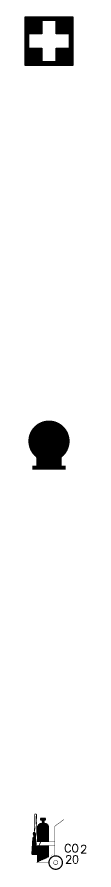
# Model space of a CAD drawing. Header units: millimetres. Extents: x -3 to 2253, y -3 to 1300.
# Drawn here: x 1699 to 1714.3, y -2.2 to 211 of the extents above; entities that cross this region are included whole.
import ezdxf

# ---------------------------------------------------------------- set-up
doc = ezdxf.new("R2010")
doc.units = ezdxf.units.MM
for name, color, linetype in [('GROEN', 3, 'Continuous'), ('ROOD', 1, 'Continuous'), ('TXT', 7, 'Continuous'), ('VEILIG', 7, 'Continuous')]:
    doc.layers.add(name, color=color, linetype=linetype)
doc.styles.add('ROMAND', font='romand')

# ---------------------------------------------------------------- blocks, each defined once
blk = doc.blocks.new('*X66')
at = {"color": 0}
for p, q in [((111.11, 48.88), (112.37, 48.88)), ((111.11, 48.81), (112.37, 48.81)), ((111.11, 48.75), (112.37, 48.75)), ((111.11, 48.69), (112.37, 48.69)), ((111.11, 48.62), (112.37, 48.62)), ((111.18, 48.56), (112.29, 48.56)), ((111.43, 48.5), (112.04, 48.5)), ((111.53, 48.44), (111.95, 48.44)), ((111.53, 48.38), (111.95, 48.38)), ((111.53, 48.31), (111.95, 48.31)), ((111.53, 48.25), (111.95, 48.25)), ((111.53, 48.19), (111.95, 48.19))]:
    blk.add_line(p, q, dxfattribs=at)
blk = doc.blocks.new('*X65')
at = {"color": 0}
for p, q in [((90.57, 46.88), (92.93, 46.88)), ((90.67, 47), (92.83, 47)), ((90.8, 47.12), (92.7, 47.12)), ((91.02, 47.25), (92.48, 47.25)), ((91.44, 47.38), (92.06, 47.38)), ((90.35, 46.38), (93.13, 46.38)), ((90.35, 46.25), (93.15, 46.25)), ((90.35, 46.12), (93.15, 46.12)), ((90.35, 46), (93.15, 46)), ((90.35, 45.88), (93.15, 45.88)), ((90.35, 45.75), (93.15, 45.75)), ((90.35, 45.62), (93.15, 45.62)), ((90.35, 45.5), (93.15, 45.5)), ((90.35, 45.38), (93.15, 45.38)), ((90.35, 45.25), (93.15, 45.25)), ((90.35, 45.12), (93.15, 45.12)), ((90.35, 45), (93.15, 45)), ((90.35, 44.88), (93.15, 44.88)), ((90.37, 46.5), (93.1, 46.5)), ((90.43, 46.62), (93.06, 46.62)), ((90.5, 46.75), (93, 46.75)), ((90.35, 44.75), (93.15, 44.75)), ((90.35, 44.62), (93.15, 44.62)), ((90.35, 44.5), (93.15, 44.5)), ((90.35, 44.38), (93.15, 44.38)), ((90.35, 44.25), (93.15, 44.25)), ((90.35, 44.12), (93.15, 44.12)), ((90.35, 44), (93.15, 44)), ((90.35, 43.88), (93.15, 43.88)), ((90.35, 43.75), (93.15, 43.75)), ((90.35, 43.62), (93.15, 43.62)), ((90.35, 43.5), (93.15, 43.5)), ((90.35, 43.38), (93.15, 43.38)), ((90.35, 43.25), (93.15, 43.25)), ((90.35, 43.12), (93.15, 43.12)), ((90.35, 43), (93.15, 43))]:
    blk.add_line(p, q, dxfattribs=at)
blk = doc.blocks.new('*X64')
at = {"color": 0}
for p, q in [((90.35, 41.875), (93.15, 41.875)), ((90.35, 41.75), (93.15, 41.75)), ((90.35, 41.625), (93.15, 41.625)), ((90.35, 41.5), (93.15, 41.5)), ((90.35, 41.375), (93.15, 41.375)), ((90.35, 41.25), (93.15, 41.25)), ((90.35, 41.125), (93.15, 41.125)), ((90.35, 41), (93.15, 41)), ((90.35, 40.875), (93.15, 40.875)), ((90.35, 40.75), (93.15, 40.75)), ((90.35, 40.625), (93.15, 40.625)), ((90.35, 40.5), (93.15, 40.5)), ((90.35, 40.375), (93.15, 40.375)), ((90.35, 40.25), (93.15, 40.25)), ((90.35, 40.125), (93.15, 40.125)), ((90.35, 40), (93.15, 40)), ((90.35, 39.875), (93.15, 39.875)), ((90.35, 39.75), (93.15, 39.75)), ((90.35, 39.625), (93.15, 39.625)), ((90.35, 39.5), (93.15, 39.5)), ((90.35, 39.375), (93.15, 39.375)), ((90.35, 39.25), (92.9, 39.25)), ((90.35, 39.125), (92.625, 39.125)), ((90.35, 39), (92.35, 39)), ((90.35, 38.875), (92.075, 38.875)), ((90.35, 38.75), (91.8, 38.75)), ((90.35, 38.625), (91.525, 38.625)), ((90.35, 38.5), (91.25, 38.5)), ((90.35, 38.375), (90.975, 38.375)), ((90.35, 38.25), (90.7, 38.25)), ((90.35, 38.125), (90.425, 38.125))]:
    blk.add_line(p, q, dxfattribs=at)
blk = doc.blocks.new('*X63')
at = {"color": 0}
for p, q in [((90.75, 42.81), (91.05, 42.81)), ((90.75, 42.75), (91.05, 42.75)), ((90.76, 42.88), (91.04, 42.88)), ((90.78, 42.94), (91.02, 42.94)), ((90.8, 43), (91, 43)), ((90.83, 43.06), (90.97, 43.06)), ((90.89, 43.12), (90.91, 43.12)), ((90.58, 40.75), (91.24, 40.75)), ((90.59, 40.88), (91.23, 40.88)), ((90.59, 40.81), (91.24, 40.81)), ((90.6, 41.06), (91.22, 41.06)), ((90.6, 41), (91.22, 41)), ((90.6, 40.94), (91.23, 40.94)), ((90.61, 41.19), (91.21, 41.19)), ((90.61, 41.12), (91.21, 41.12)), ((90.62, 41.38), (91.19, 41.38)), ((90.62, 41.31), (91.19, 41.31)), ((90.62, 41.25), (91.2, 41.25)), ((90.63, 41.56), (91.17, 41.56)), ((90.63, 41.5), (91.18, 41.5)), ((90.63, 41.44), (91.18, 41.44)), ((90.64, 41.69), (91.16, 41.69)), ((90.64, 41.62), (91.17, 41.62)), ((90.65, 41.81), (91.15, 41.81)), ((90.65, 41.75), (91.16, 41.75)), ((90.66, 41.88), (91.14, 41.88)), ((90.7, 41.94), (91.1, 41.94)), ((90.75, 42.69), (91.05, 42.69)), ((90.76, 42.62), (91.04, 42.62)), ((90.78, 42.56), (91.02, 42.56)), ((90.81, 42.44), (90.99, 42.44)), ((90.82, 42.38), (90.98, 42.38)), ((90.83, 42.31), (90.97, 42.31)), ((90.84, 42.25), (90.96, 42.25)), ((90.84, 42.19), (90.96, 42.19)), ((90.85, 42.12), (90.95, 42.12)), ((90.85, 42.06), (90.95, 42.06)), ((90.45, 38.69), (91.43, 38.69)), ((90.46, 38.81), (91.42, 38.81)), ((90.46, 38.75), (91.42, 38.75)), ((90.47, 39), (91.4, 39)), ((90.47, 38.94), (91.4, 38.94)), ((90.47, 38.88), (91.41, 38.88)), ((90.48, 39.12), (91.39, 39.12)), ((90.48, 39.06), (91.39, 39.06)), ((90.49, 39.31), (91.37, 39.31)), ((90.49, 39.25), (91.38, 39.25)), ((90.49, 39.19), (91.38, 39.19)), ((90.5, 39.5), (91.35, 39.5)), ((90.5, 39.44), (91.36, 39.44)), ((90.5, 39.38), (91.37, 39.38)), ((90.51, 39.62), (91.34, 39.62)), ((90.51, 39.56), (91.35, 39.56)), ((90.52, 39.81), (91.33, 39.81)), ((90.52, 39.75), (91.33, 39.75)), ((90.52, 39.69), (91.34, 39.69)), ((90.53, 39.94), (91.32, 39.94)), ((90.53, 39.88), (91.32, 39.88)), ((90.54, 40.12), (91.3, 40.12)), ((90.54, 40.06), (91.3, 40.06)), ((90.54, 40), (91.31, 40)), ((90.55, 40.25), (91.29, 40.25)), ((90.55, 40.19), (91.29, 40.19)), ((90.56, 40.44), (91.27, 40.44)), ((90.56, 40.38), (91.28, 40.38)), ((90.56, 40.31), (91.28, 40.31)), ((90.57, 40.56), (91.26, 40.56)), ((90.57, 40.5), (91.27, 40.5)), ((90.58, 40.69), (91.25, 40.69)), ((90.58, 40.62), (91.26, 40.62)), ((90.41, 38.06), (91.48, 38.06)), ((90.41, 38), (91.49, 38)), ((90.41, 37.94), (91.49, 37.94)), ((90.42, 38.19), (91.47, 38.19)), ((90.42, 38.12), (91.48, 38.12)), ((90.43, 38.38), (91.45, 38.38)), ((90.43, 38.31), (91.46, 38.31)), ((90.43, 38.25), (91.47, 38.25)), ((90.43, 37.88), (91.47, 37.88)), ((90.44, 38.5), (91.44, 38.5)), ((90.44, 38.44), (91.45, 38.44)), ((90.45, 38.62), (91.43, 38.62)), ((90.45, 38.56), (91.44, 38.56))]:
    blk.add_line(p, q, dxfattribs=at)
blk = doc.blocks.new('0205')
at = {"layer": 'VEILIG'}
for p, q in [((-1.26, 4.61), (-1.68, 4.61)), ((-1.26, 4.92), (-1.26, 4.61))]:
    blk.add_line(p, q, dxfattribs=at)
for points, const_width in [([(-3.67, 2.1, 0.03122), (-3.56, 6.6, -0.812792), (-3.14, 6.7, -0.08646), (-3.14, 5.97, -0.086403), (-3.14, 4.4, 0.043175), (-3.14, 2.3, -0.043714), (-3.4, 0.81, 0.215027)], 0.21), ([(-1.47, 4.61), (-1.47, 3.25, -0.150136), (-3.14, -2.2, 0.232394)], 0.21), ([(0, 3.34, 0.098815), (-0.1, 3.82, 0.091066), (-0.43, 4.29, 0.084661), (-0.89, 4.52, 0.073854), (-1.47, 4.61, 0.073854), (-2.05, 4.52, 0.084661), (-2.5, 4.29, 0.091066), (-2.83, 3.82, 0.171526), (-2.93, 3.53), (-2.93, 0)], 0.021), ([(1.15, -5.34, 1), (2.2, -5.34, 1), (1.15, -5.34, 1)], 0.105)]:
    blk.add_lwpolyline(points, format="xyb", dxfattribs=dict(at, const_width=const_width))
blk.add_lwpolyline([(-0.84, 5.34), (-0.84, 5.66), (-2.1, 5.66), (-2.1, 5.34), (-1.68, 5.24), (-1.68, 4.92), (-1.26, 4.92), (-1.26, 5.24)], close=True, dxfattribs=at)
for points, const_width in [([(-1.68, 4.92), (-1.68, 4.61)], 0.021), ([(1.47, -3.67), (1.47, 3.77), (3.77, 5.45)], 0.105), ([(0, 0), (0, 3.32)], 0.021), ([(1.47, -1.05), (-3.14, -1.05), (-3.14, 0), (1.47, 0)], 0.0419), ([(0, -1.05), (0, -3.81), (-2.93, -5.14), (-2.93, -1.05)], 0.0419), ([(1.47, -3.68), (1.47, -3.14), (-3.14, -5.24), (0, -5.24)], 0.021)]:
    blk.add_lwpolyline(points, dxfattribs=dict(at, const_width=const_width))
blk.add_lwpolyline([(-3.61, 2.2, -0.078461), (-3.56, 2.1, -0.216637), (-3.56, 1.57, 0.058232), (-3.61, 1.05, -0.385314), (-3.41, 0.86), (-3.05, -3.21, -0.443716), (-3.13, -3.3), (-4.1, -3.3, -0.428923), (-4.18, -3.21), (-3.93, 0.85, -0.399656), (-3.72, 1.05, 0.058232), (-3.77, 1.57, -0.216637), (-3.77, 2.1, -0.078461), (-3.72, 2.2, -0.514618)], format="xyb", close=True, dxfattribs=at)
at = {"layer": 'VEILIG', "const_width": 0.314}
blk.add_lwpolyline([(0, -5.34, 1), (3.35, -5.34, 1)], format="xyb", close=True, dxfattribs=at)
at = {"layer": 'ROOD', "xscale": 1.047619047619051, "yscale": 1.047619047619051, "zscale": 1.047619047619048}
for name in ['*X65', '*X64']:
    blk.add_blockref(name, (-97.59, -45.05), dxfattribs=at)
at = {"layer": 'VEILIG'}
blk.add_blockref('*X66', (-113.2, -43.24), dxfattribs=at)
at = {"layer": 'VEILIG', "xscale": 1.047619047619051, "yscale": 1.047619047619051, "zscale": 1.047619047619048}
blk.add_blockref('*X63', (-98.9, -42.95), dxfattribs=at)
at = {"layer": 'TXT', "style": 'ROMAND'}
for s, p in [('CO', (3.8, -2.74)), ('2', (7.8, -2.99)), ('20', (4.05, -5.55))]:
    blk.add_text(s, height=2, dxfattribs=at).set_placement(p)
blk = doc.blocks.new('*X156')
at = {"color": 0}
for p, q in [((58, 106.125), (66, 106.125)), ((58, 106), (66, 106)), ((58, 105.875), (66, 105.875)), ((58, 105.75), (66, 105.75)), ((58, 105.625), (66, 105.625))]:
    blk.add_line(p, q, dxfattribs=at)
blk = doc.blocks.new('*X155')
at = {"color": 0}
for p, q in [((60.44, 117.25), (63.56, 117.25)), ((60.89, 117.38), (63.11, 117.38)), ((57.74, 115.12), (66.26, 115.12)), ((57.82, 115.25), (66.18, 115.25)), ((57.91, 115.38), (66.09, 115.38)), ((58, 115.5), (66, 115.5)), ((58.1, 115.62), (65.9, 115.62)), ((58.2, 115.75), (65.8, 115.75)), ((58.31, 115.88), (65.69, 115.88)), ((58.43, 116), (65.57, 116)), ((58.56, 116.12), (65.44, 116.12)), ((58.69, 116.25), (65.31, 116.25)), ((58.84, 116.38), (65.16, 116.38)), ((59, 116.5), (65, 116.5)), ((59.17, 116.62), (64.83, 116.62)), ((59.37, 116.75), (64.63, 116.75)), ((59.58, 116.88), (64.42, 116.88)), ((59.82, 117), (64.18, 117)), ((60.1, 117.12), (63.9, 117.12)), ((57.03, 113), (66.97, 113)), ((57.04, 113.12), (66.96, 113.12)), ((57.06, 113.25), (66.94, 113.25)), ((57.08, 113.38), (66.92, 113.38)), ((57.1, 113.5), (66.9, 113.5)), ((57.13, 113.62), (66.87, 113.62)), ((57.16, 113.75), (66.84, 113.75)), ((57.19, 113.88), (66.81, 113.88)), ((57.23, 114), (66.77, 114)), ((57.27, 114.12), (66.73, 114.12)), ((57.32, 114.25), (66.68, 114.25)), ((57.36, 114.38), (66.64, 114.38)), ((57.42, 114.5), (66.58, 114.5)), ((57.47, 114.62), (66.53, 114.62)), ((57.53, 114.75), (66.47, 114.75)), ((57.6, 114.88), (66.4, 114.88)), ((57.67, 115), (66.33, 115)), ((57, 112.62), (67, 112.62)), ((57, 112.5), (67, 112.5)), ((57, 112.38), (67, 112.38)), ((57.01, 112.88), (66.99, 112.88)), ((57.01, 112.75), (66.99, 112.75)), ((57.01, 112.25), (66.99, 112.25)), ((57.01, 112.12), (66.99, 112.12)), ((57.03, 112), (66.97, 112)), ((57.04, 111.88), (66.96, 111.88)), ((57.06, 111.75), (66.94, 111.75)), ((57.08, 111.62), (66.92, 111.62)), ((57.1, 111.5), (66.9, 111.5)), ((57.13, 111.38), (66.87, 111.38)), ((57.16, 111.25), (66.84, 111.25)), ((57.19, 111.12), (66.81, 111.12)), ((57.23, 111), (66.77, 111)), ((57.27, 110.88), (66.73, 110.88)), ((57.32, 110.75), (66.68, 110.75)), ((57.36, 110.62), (66.64, 110.62)), ((57.42, 110.5), (66.58, 110.5)), ((57.47, 110.38), (66.53, 110.38)), ((57.53, 110.25), (66.47, 110.25)), ((57.6, 110.12), (66.4, 110.12)), ((57.67, 110), (66.33, 110)), ((57.74, 109.88), (66.26, 109.88)), ((57.82, 109.75), (66.18, 109.75)), ((57.91, 109.62), (66.09, 109.62)), ((58, 109.5), (66, 109.5)), ((58.1, 109.38), (65.9, 109.38)), ((58.2, 109.25), (65.8, 109.25)), ((58.31, 109.12), (65.69, 109.12)), ((58.43, 109), (65.57, 109)), ((58.56, 108.88), (65.44, 108.88)), ((58.69, 108.75), (65.31, 108.75)), ((58.84, 108.62), (65.16, 108.62)), ((59, 108.5), (65, 108.5)), ((59.17, 108.38), (64.83, 108.38)), ((59.37, 108.25), (64.63, 108.25)), ((59.58, 108.12), (64.42, 108.12)), ((59.82, 108), (64.18, 108)), ((60.1, 107.88), (63.9, 107.88)), ((60.44, 107.75), (63.56, 107.75)), ((60.89, 107.62), (63.11, 107.62))]:
    blk.add_line(p, q, dxfattribs=at)
blk = doc.blocks.new('*X154')
at = {"color": 0}
for p, q in [((59, 108.38), (59.17, 108.38)), ((59, 108.25), (59.37, 108.25)), ((59, 108.12), (59.58, 108.12)), ((59, 108), (59.82, 108)), ((59, 107.88), (60.1, 107.88)), ((59, 107.75), (60.44, 107.75)), ((59, 107.62), (60.89, 107.62)), ((59, 107.5), (65, 107.5)), ((59, 107.38), (65, 107.38)), ((59, 107.25), (65, 107.25)), ((59, 107.12), (65, 107.12)), ((59, 107), (65, 107)), ((59, 106.88), (65, 106.88)), ((59, 106.75), (65, 106.75)), ((59, 106.62), (65, 106.62)), ((63.11, 107.62), (65, 107.62)), ((63.56, 107.75), (65, 107.75)), ((63.9, 107.88), (65, 107.88)), ((64.18, 108), (65, 108)), ((64.42, 108.12), (65, 108.12)), ((64.63, 108.25), (65, 108.25)), ((64.83, 108.38), (65, 108.38)), ((59, 106.5), (65, 106.5)), ((59, 106.38), (65, 106.38))]:
    blk.add_line(p, q, dxfattribs=at)
blk = doc.blocks.new('0411')
at = {"layer": 'VEILIG', "const_width": 0.3}
blk.add_lwpolyline([(-5, 0, 1), (5, 0, 1)], format="xyb", close=True, dxfattribs=at)
for points in [[(-3, -6.25), (-3, -4)], [(3, -6.25), (3, -4)]]:
    blk.add_lwpolyline(points, dxfattribs=at)
blk.add_lwpolyline([(-4, -7), (-4, -6.25), (4, -6.25), (4, -7)], close=True, dxfattribs=at)
at = {"layer": 'ROOD'}
for name in ['*X155', '*X154', '*X156']:
    blk.add_blockref(name, (-62, -112.5), dxfattribs=at)
blk = doc.blocks.new('*X225')
at = {"color": 0}
for p, q in [((44, 85.9), (56, 85.9)), ((44, 85.8), (56, 85.8)), ((44, 85.7), (56, 85.7)), ((44, 85.6), (56, 85.6)), ((44, 85.5), (56, 85.5)), ((44, 85.4), (56, 85.4)), ((44, 85.3), (56, 85.3)), ((44, 85.2), (56, 85.2)), ((44, 85.1), (48.2, 85.1)), ((44, 85), (48.2, 85)), ((44, 84.9), (48.2, 84.9)), ((44, 84.8), (48.2, 84.8)), ((44, 84.7), (48.2, 84.7)), ((44, 84.6), (48.2, 84.6)), ((44, 84.5), (48.2, 84.5)), ((44, 84.4), (48.2, 84.4)), ((44, 84.3), (48.2, 84.3)), ((44, 84.2), (48.2, 84.2)), ((44, 84.1), (48.2, 84.1)), ((44, 84), (48.2, 84)), ((44, 83.9), (48.2, 83.9)), ((44, 83.8), (48.2, 83.8)), ((44, 83.7), (48.2, 83.7)), ((44, 83.6), (48.2, 83.6)), ((44, 83.5), (48.2, 83.5)), ((44, 83.4), (48.2, 83.4)), ((44, 83.3), (48.2, 83.3)), ((44, 83.2), (48.2, 83.2)), ((51.8, 85.1), (56, 85.1)), ((51.8, 85), (56, 85)), ((51.8, 84.9), (56, 84.9)), ((51.8, 84.8), (56, 84.8)), ((51.8, 84.7), (56, 84.7)), ((51.8, 84.6), (56, 84.6)), ((51.8, 84.5), (56, 84.5)), ((51.8, 84.4), (56, 84.4)), ((51.8, 84.3), (56, 84.3)), ((51.8, 84.2), (56, 84.2)), ((51.8, 84.1), (56, 84.1)), ((51.8, 84), (56, 84)), ((51.8, 83.9), (56, 83.9)), ((51.8, 83.8), (56, 83.8)), ((51.8, 83.7), (56, 83.7)), ((51.8, 83.6), (56, 83.6)), ((51.8, 83.5), (56, 83.5)), ((51.8, 83.4), (56, 83.4)), ((51.8, 83.3), (56, 83.3)), ((51.8, 83.2), (56, 83.2)), ((44, 83.1), (48.2, 83.1)), ((44, 83), (48.2, 83)), ((44, 82.9), (48.2, 82.9)), ((44, 82.8), (48.2, 82.8)), ((44, 82.7), (48.2, 82.7)), ((44, 82.6), (48.2, 82.6)), ((44, 82.5), (48.2, 82.5)), ((44, 82.4), (48.2, 82.4)), ((44, 82.3), (48.2, 82.3)), ((44, 82.2), (48.2, 82.2)), ((44, 82.1), (48.2, 82.1)), ((44, 82), (48.2, 82)), ((44, 81.9), (48.2, 81.9)), ((44, 81.8), (44.9, 81.8)), ((44, 81.7), (44.9, 81.7)), ((44, 81.6), (44.9, 81.6)), ((44, 81.5), (44.9, 81.5)), ((44, 81.4), (44.9, 81.4)), ((44, 81.3), (44.9, 81.3)), ((44, 81.2), (44.9, 81.2)), ((44, 81.1), (44.9, 81.1)), ((51.8, 83.1), (56, 83.1)), ((51.8, 83), (56, 83)), ((51.8, 82.9), (56, 82.9)), ((51.8, 82.8), (56, 82.8)), ((51.8, 82.7), (56, 82.7)), ((51.8, 82.6), (56, 82.6)), ((51.8, 82.5), (56, 82.5)), ((51.8, 82.4), (56, 82.4)), ((51.8, 82.3), (56, 82.3)), ((51.8, 82.2), (56, 82.2)), ((51.8, 82.1), (56, 82.1)), ((51.8, 82), (56, 82)), ((51.8, 81.9), (56, 81.9)), ((55.1, 81.8), (56, 81.8)), ((55.1, 81.7), (56, 81.7)), ((55.1, 81.6), (56, 81.6)), ((55.1, 81.5), (56, 81.5)), ((55.1, 81.4), (56, 81.4)), ((55.1, 81.3), (56, 81.3)), ((55.1, 81.2), (56, 81.2)), ((55.1, 81.1), (56, 81.1)), ((44, 81), (44.9, 81)), ((44, 80.9), (44.9, 80.9)), ((44, 80.8), (44.9, 80.8)), ((44, 80.7), (44.9, 80.7)), ((44, 80.6), (44.9, 80.6)), ((44, 80.5), (44.9, 80.5)), ((44, 80.4), (44.9, 80.4)), ((44, 80.3), (44.9, 80.3)), ((44, 80.2), (44.9, 80.2)), ((44, 80.1), (44.9, 80.1)), ((44, 80), (44.9, 80)), ((44, 79.9), (44.9, 79.9)), ((44, 79.8), (44.9, 79.8)), ((44, 79.7), (44.9, 79.7)), ((44, 79.6), (44.9, 79.6)), ((44, 79.5), (44.9, 79.5)), ((44, 79.4), (44.9, 79.4)), ((44, 79.3), (44.9, 79.3)), ((44, 79.2), (44.9, 79.2)), ((44, 79.1), (44.9, 79.1)), ((44, 79), (44.9, 79)), ((44, 78.9), (44.9, 78.9)), ((55.1, 81), (56, 81)), ((55.1, 80.9), (56, 80.9)), ((55.1, 80.8), (56, 80.8)), ((55.1, 80.7), (56, 80.7)), ((55.1, 80.6), (56, 80.6)), ((55.1, 80.5), (56, 80.5)), ((55.1, 80.4), (56, 80.4)), ((55.1, 80.3), (56, 80.3)), ((55.1, 80.2), (56, 80.2)), ((55.1, 80.1), (56, 80.1)), ((55.1, 80), (56, 80)), ((55.1, 79.9), (56, 79.9)), ((55.1, 79.8), (56, 79.8)), ((55.1, 79.7), (56, 79.7)), ((55.1, 79.6), (56, 79.6)), ((55.1, 79.5), (56, 79.5)), ((55.1, 79.4), (56, 79.4)), ((55.1, 79.3), (56, 79.3)), ((55.1, 79.2), (56, 79.2)), ((55.1, 79.1), (56, 79.1)), ((55.1, 79), (56, 79)), ((55.1, 78.9), (56, 78.9)), ((44, 78.8), (44.9, 78.8)), ((44, 78.7), (44.9, 78.7)), ((44, 78.6), (44.9, 78.6)), ((44, 78.5), (44.9, 78.5)), ((44, 78.4), (44.9, 78.4)), ((44, 78.3), (44.9, 78.3)), ((44, 78.2), (44.9, 78.2)), ((44, 78.1), (48.2, 78.1)), ((44, 78), (48.2, 78)), ((44, 77.9), (48.2, 77.9)), ((44, 77.8), (48.2, 77.8)), ((44, 77.7), (48.2, 77.7)), ((44, 77.6), (48.2, 77.6)), ((44, 77.5), (48.2, 77.5)), ((44, 77.4), (48.2, 77.4)), ((44, 77.3), (48.2, 77.3)), ((44, 77.2), (48.2, 77.2)), ((44, 77.1), (48.2, 77.1)), ((44, 77), (48.2, 77)), ((44, 76.9), (48.2, 76.9)), ((44, 76.8), (48.2, 76.8)), ((51.8, 78.1), (56, 78.1)), ((51.8, 78), (56, 78)), ((51.8, 77.9), (56, 77.9)), ((51.8, 77.8), (56, 77.8)), ((51.8, 77.7), (56, 77.7)), ((51.8, 77.6), (56, 77.6)), ((51.8, 77.5), (56, 77.5)), ((51.8, 77.4), (56, 77.4)), ((51.8, 77.3), (56, 77.3)), ((51.8, 77.2), (56, 77.2)), ((51.8, 77.1), (56, 77.1)), ((51.8, 77), (56, 77)), ((51.8, 76.9), (56, 76.9)), ((51.8, 76.8), (56, 76.8)), ((55.1, 78.8), (56, 78.8)), ((55.1, 78.7), (56, 78.7)), ((55.1, 78.6), (56, 78.6)), ((55.1, 78.5), (56, 78.5)), ((55.1, 78.4), (56, 78.4)), ((55.1, 78.3), (56, 78.3)), ((55.1, 78.2), (56, 78.2)), ((44, 76.7), (48.2, 76.7)), ((44, 76.6), (48.2, 76.6)), ((44, 76.5), (48.2, 76.5)), ((44, 76.4), (48.2, 76.4)), ((44, 76.3), (48.2, 76.3)), ((44, 76.2), (48.2, 76.2)), ((44, 76.1), (48.2, 76.1)), ((44, 76), (48.2, 76)), ((44, 75.9), (48.2, 75.9)), ((44, 75.8), (48.2, 75.8)), ((44, 75.7), (48.2, 75.7)), ((44, 75.6), (48.2, 75.6)), ((44, 75.5), (48.2, 75.5)), ((44, 75.4), (48.2, 75.4)), ((44, 75.3), (48.2, 75.3)), ((44, 75.2), (48.2, 75.2)), ((44, 75.1), (48.2, 75.1)), ((44, 75), (48.2, 75)), ((44, 74.9), (48.2, 74.9)), ((44, 74.8), (56, 74.8)), ((44, 74.7), (56, 74.7)), ((51.8, 76.7), (56, 76.7)), ((51.8, 76.6), (56, 76.6)), ((51.8, 76.5), (56, 76.5)), ((51.8, 76.4), (56, 76.4)), ((51.8, 76.3), (56, 76.3)), ((51.8, 76.2), (56, 76.2)), ((51.8, 76.1), (56, 76.1)), ((51.8, 76), (56, 76)), ((51.8, 75.9), (56, 75.9)), ((51.8, 75.8), (56, 75.8)), ((51.8, 75.7), (56, 75.7)), ((51.8, 75.6), (56, 75.6)), ((51.8, 75.5), (56, 75.5)), ((51.8, 75.4), (56, 75.4)), ((51.8, 75.3), (56, 75.3)), ((51.8, 75.2), (56, 75.2)), ((51.8, 75.1), (56, 75.1)), ((51.8, 75), (56, 75)), ((51.8, 74.9), (56, 74.9)), ((44, 74.6), (56, 74.6)), ((44, 74.5), (56, 74.5)), ((44, 74.4), (56, 74.4)), ((44, 74.3), (56, 74.3)), ((44, 74.2), (56, 74.2)), ((44, 74.1), (56, 74.1))]:
    blk.add_line(p, q, dxfattribs=at)
blk = doc.blocks.new('0602')
at = {"layer": 'VEILIG'}
for p, q in [((6, 6), (-6, 6)), ((-6, 6), (-6, -6)), ((6, -6), (6, 6)), ((-6, -6), (6, -6))]:
    blk.add_line(p, q, dxfattribs=at)
blk.add_lwpolyline([(-1.8, 1.8), (-5.1, 1.8), (-5.1, -1.8), (-1.8, -1.8), (-1.8, -5.1), (1.8, -5.1), (1.8, -1.8), (5.1, -1.8), (5.1, 1.8), (1.8, 1.8), (1.8, 5.1), (-1.8, 5.1)], close=True, dxfattribs=at)
at = {"layer": 'GROEN'}
blk.add_blockref('*X225', (-50, -80), dxfattribs=at)

msp = doc.modelspace()

# ---------------------------------------------------------------- block references
for name, p in [('0602', (1705, 205)), ('0411', (1705, 105)), ('0205', (1705, 5))]:
    msp.add_blockref(name, p)

doc.saveas('drawing.dxf')
